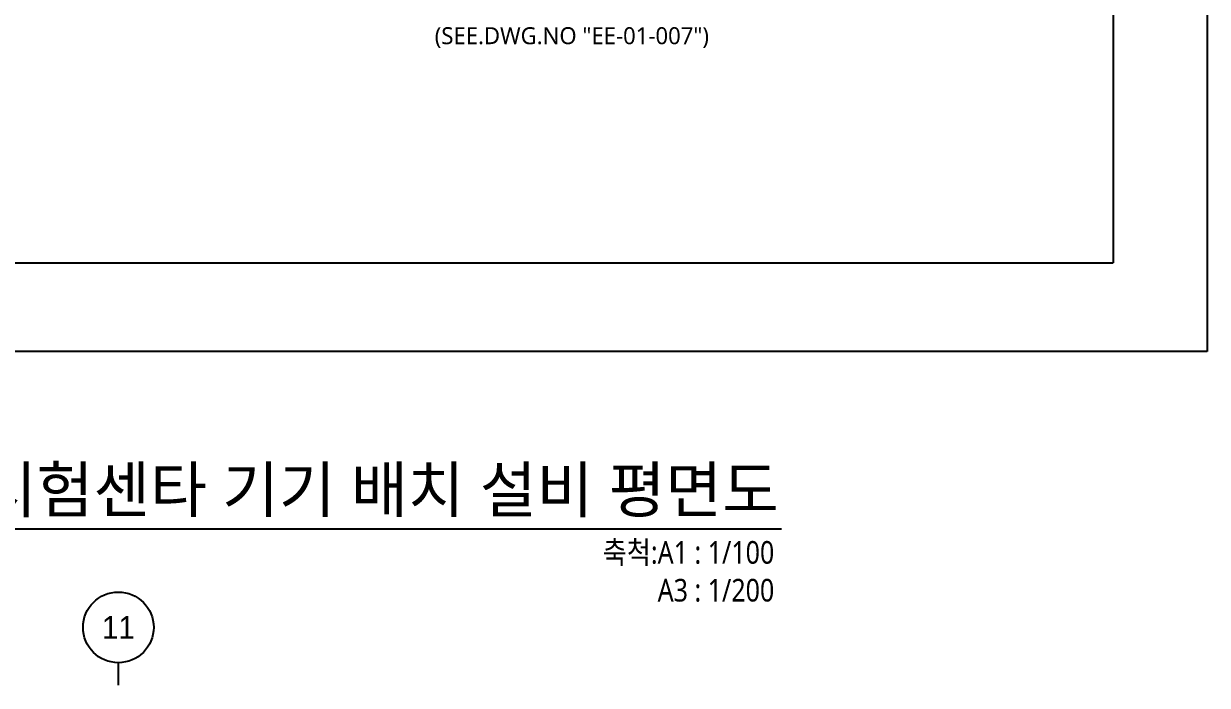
# Model space of a CAD drawing. Header units: millimetres. Extents: x -168200 to -84100, y 0 to 59400.
# Drawn here: x -137301 to -116360, y 29141 to 40845 of the extents above; entities that cross this region are included whole.
import ezdxf
from ezdxf.enums import TextEntityAlignment as Align

# ---------------------------------------------------------------- set-up
doc = ezdxf.new("R2010")
doc.units = ezdxf.units.MM
doc.linetypes.add('CEN', pattern=[62, 60, -1, 0, -1])
for name, color, linetype in [('arch', 8, 'Continuous'), ('SYM', 3, 'Continuous'), ('TIT', 2, 'Continuous'), ('XREF', 7, 'CEN')]:
    doc.layers.add(name, color=color, linetype=linetype)
doc.styles.add('GHS', font='malgun.ttf')
doc.styles.add('굴림', font='')
doc.styles.get('굴림').set_extended_font_data('Gulim')

msp = doc.modelspace()

# ---------------------------------------------------------------- linework, layer by layer
at = {"layer": 'arch', "ltscale": 5}
for p in [(-118027.3, 48762.2), (-138027.3, 36612.2)]:
    msp.add_line(p, (-118027.3, 36612.2), dxfattribs=at)
at = {"layer": 'arch'}
msp.add_line((-135625.4, 29141.2), (-135625.4, 29541.2), dxfattribs=at)
msp.add_circle((-135625.4, 30166.2), 625, dxfattribs=at)
at = {"layer": 'TIT'}
msp.add_line((-150504.6, 31911.4), (-123894.3, 31911.4), dxfattribs=at)
at = {"layer": 'XREF', "color": 1}
msp.add_lwpolyline([(-155492.3, 51947), (-116360.3, 51947), (-116360.3, 35045.5), (-155492.3, 35045.5)], close=True, dxfattribs=at)

# ---------------------------------------------------------------- texts
at = {"layer": 'arch', "style": '굴림'}
msp.add_text('11', height=400, dxfattribs=at).set_placement((-135625.4, 30166.2), align=Align.MIDDLE)
at = {"layer": 'SYM', "style": 'GHS'}
msp.add_text('(SEE.DWG.NO "EE-01-007")', height=300, dxfattribs=at).set_placement((-127602.5, 40601.5), align=Align.MIDDLE)
at = {"layer": 'TIT', "style": 'GHS'}
msp.add_text('A동 지상1층 인버터 시험센타 기기 배치 설비 평면도', height=800, dxfattribs=at).set_placement((-123940.2, 32601.3), align=Align.MIDDLE_RIGHT)
at = {"layer": 'TIT', "style": 'GHS', "width": 0.85}
for s, p in [('축척:A1 : 1/100', (-124021.3, 31292.6)), ('A3 : 1/200', (-124021.3, 30623.5))]:
    msp.add_text(s, height=400, dxfattribs=at).set_placement(p, align=Align.RIGHT)

doc.saveas('drawing.dxf')
